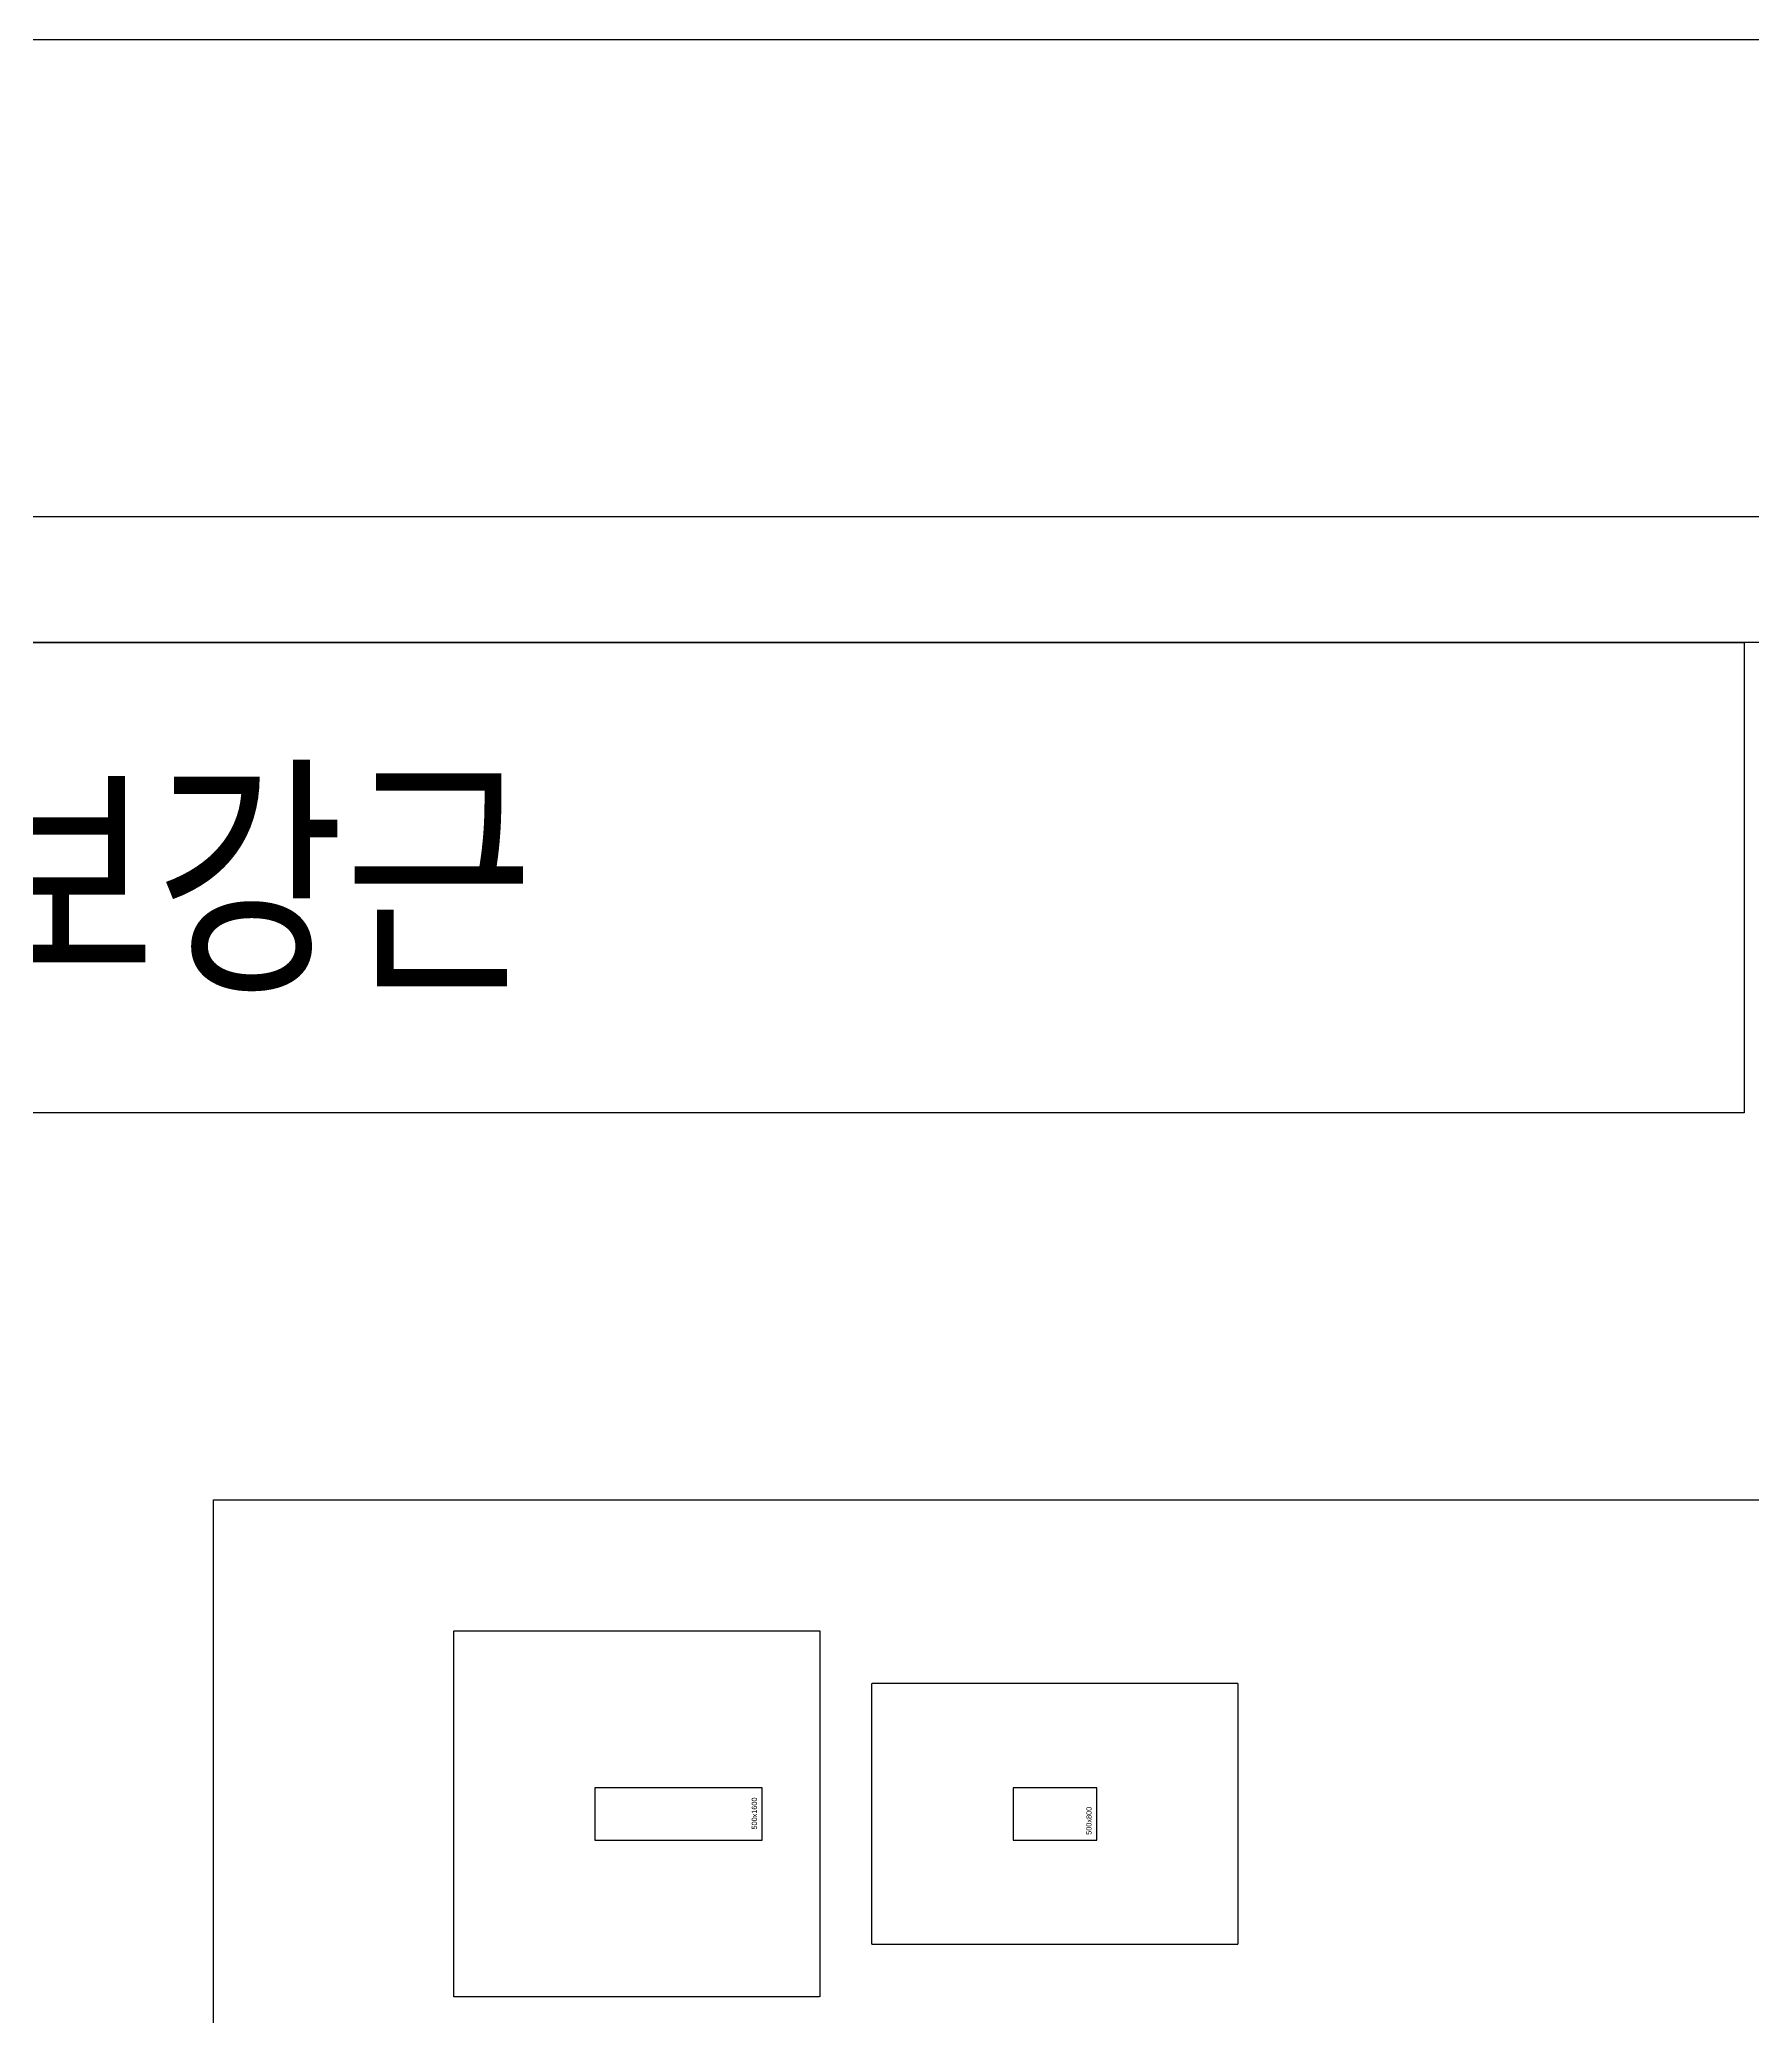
# Model space of a CAD drawing. Header units: millimetres. Extents: x 43843 to 1069877, y 60576 to 148433.
# Drawn here: x 918819 to 935203, y 128024 to 146933 of the extents above; entities that cross this region are included whole.
import ezdxf
from ezdxf.enums import TextEntityAlignment as Align

# ---------------------------------------------------------------- set-up
doc = ezdxf.new("R2010")
doc.units = ezdxf.units.MM
doc.linetypes.add('HIDDEN', pattern=[0.375, 0.25, -0.125])
for name, color, linetype in [('-S_F', 7, 'Continuous'), ('8', 8, 'Continuous'), ('WALL-1', 2, 'Continuous'), ('XR-지하주차장$0$AA-COL', 2, 'Continuous')]:
    doc.layers.add(name, color=color, linetype=linetype)
doc.layers.add('DEFPOINT', color=142, linetype='Continuous', plot=False)
doc.styles.add('EST', font='')
doc.styles.add('XR-지하주차장$0$Standard', font='arial.ttf')
doc.styles.get('EST').set_extended_font_data('HYHeadLine-Medium')

# ---------------------------------------------------------------- blocks, each defined once
blk = doc.blocks.new('zw$9A02')
blk.add_lwpolyline([(0, -63643), (0, 0), (90000, 0), (90000, -63643)], close=True)
at = {"color": 4}
blk.add_lwpolyline([(3810, -61579), (85731, -61579), (85731, -3425), (3810, -3425)], close=True, dxfattribs=at)
at = {"layer": 'DEFPOINT', "color": 150}
blk.add_lwpolyline([(4710, -56999), (84831, -56999), (84831, -4325), (4710, -4325)], close=True, dxfattribs=at)
blk = doc.blocks.new('zw$D357')
at = {"layer": '-S_F', "linetype": 'HIDDEN', "lineweight": -3}
for points in [[(-68160, -377), (-64660, -377), (-64660, -3877), (-68160, -3877)], [(-64160, -877), (-60660, -877), (-60660, -3377), (-64160, -3377)]]:
    blk.add_lwpolyline(points, close=True, dxfattribs=at)
blk.add_lwpolyline([(-70457, 878), (0, 878), (0, -57059), (-70457, -57059)], close=True)
at = {"layer": 'XR-지하주차장$0$AA-COL'}
for points in [[(-65210, -2377), (-65210, -1877), (-66810, -1877), (-66810, -2377)], [(-62010, -2377), (-62010, -1877), (-62810, -1877), (-62810, -2377)]]:
    blk.add_lwpolyline(points, close=True, dxfattribs=at)
at = {"layer": 'Defpoints', "style": 'XR-지하주차장$0$Standard'}
for s, p in [('500x1600', (-65260, -2277)), ('500x800', (-62060, -2327))]:
    blk.add_text(s, height=50, rotation=90, dxfattribs=at).set_placement(p)

msp = doc.modelspace()

# ---------------------------------------------------------------- linework, layer by layer
at = {"layer": 'WALL-1', "color": 7, "linetype": 'Continuous'}
msp.add_lwpolyline([(890123.411, 141166.085), (935123.772, 141166.085), (935123.772, 136666.335), (890123.411, 136666.335)], close=True, dxfattribs=at)

# ---------------------------------------------------------------- block references
at = {"xscale": 1.333333333333333, "yscale": 1.333333333333333, "zscale": 1.333333333333333}
msp.add_blockref('zw$9A02', (883842.813, 146933.143), dxfattribs=at)
at = {"layer": '8'}
msp.add_blockref('zw$D357', (990941.011, 132088.525), dxfattribs=at)

# ---------------------------------------------------------------- texts
at = {"color": 2, "style": 'EST', "width": 0.8}
msp.add_text('1구간 기초 - 집수정 보강근', height=1800, dxfattribs=at).set_placement((912623.592, 138916.21, 0), align=Align.MIDDLE_CENTER)

doc.saveas('drawing.dxf')
